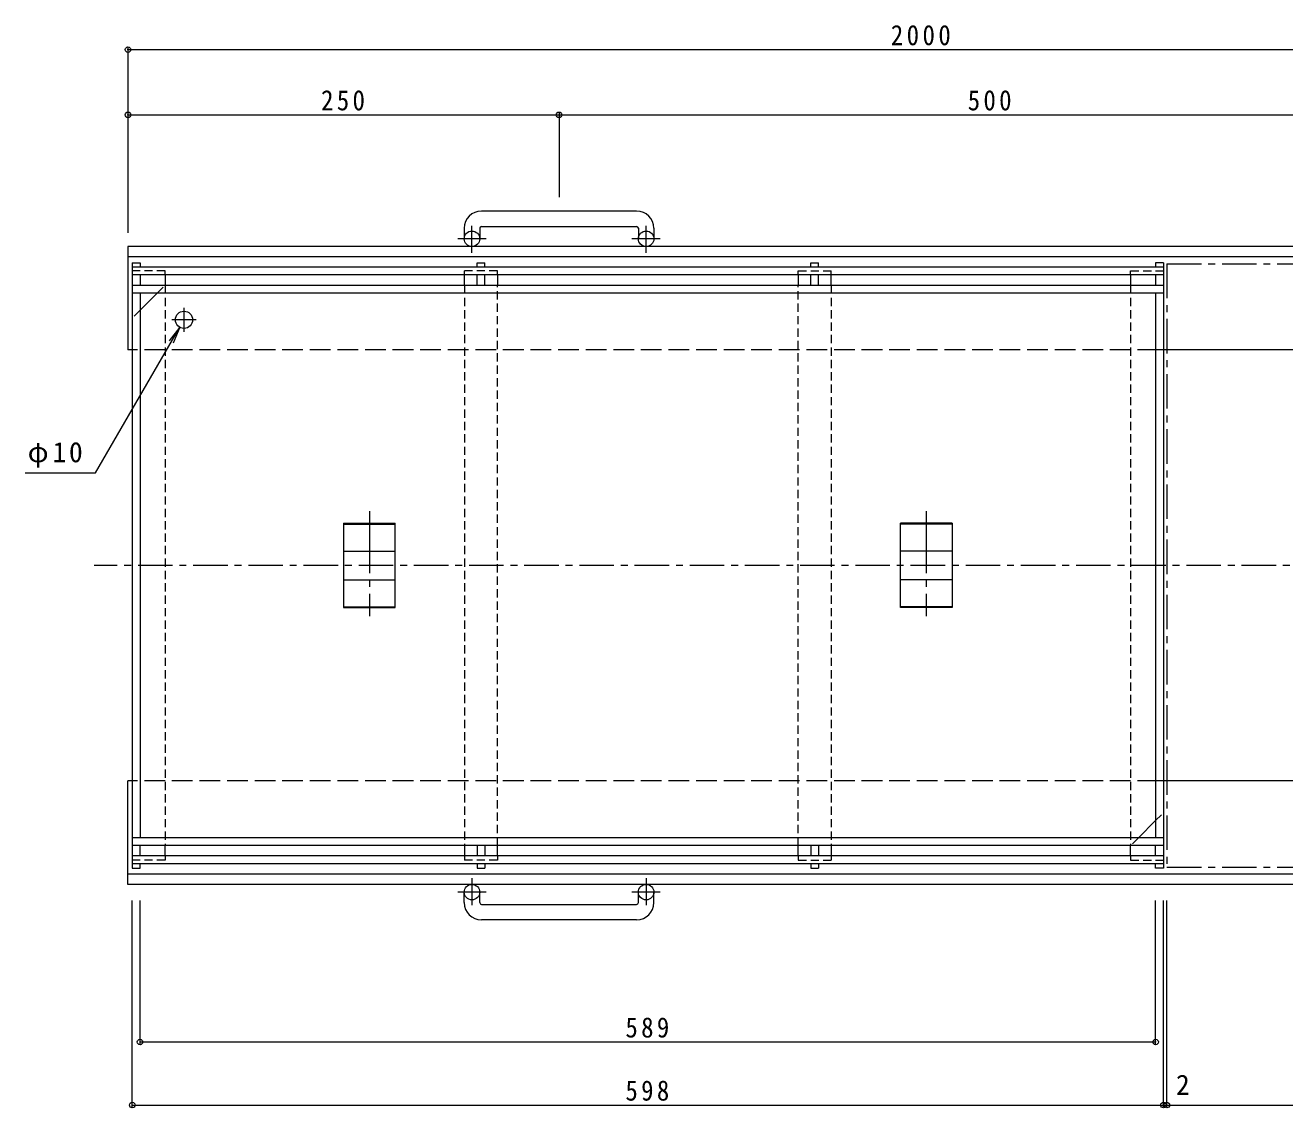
# Model space of a CAD drawing. Units: millimetres at full size, sheet at 1:4. Extents: x -911 to 1126, y -778 to 761.
# Drawn here: x -911 to -180, y -475 to 153 of the extents above; entities that cross this region are included whole.
import ezdxf
from ezdxf.enums import TextEntityAlignment as Align

# ---------------------------------------------------------------- set-up
doc = ezdxf.new("R2010")
doc.units = ezdxf.units.MM
doc.header["$LTSCALE"] = 4
doc.header["$PDMODE"] = 32
doc.header["$PDSIZE"] = 3.2
for name, pattern in [('CHAIN1', [8, 5, -1, 1, -1]), ('CHAIN2', [12, 9, -1, 1, -1]), ('DASHED1', [1.8, 1.2, -0.6]), ('DASHED3', [4, 3, -1])]:
    doc.linetypes.add(name, pattern=pattern)
for name, color, linetype, lineweight in [('0-0_通り芯', 7, 'CHAIN1', 9), ('0-1_躯体', 2, 'DASHED3', 9), ('0-2_仕上', 7, 'Continuous', 9), ('0-3_建具', 4, 'Continuous', 9), ('0-4_その他', 7, 'Continuous', 9)]:
    doc.layers.add(name, color=color, linetype=linetype, lineweight=lineweight)
doc.styles.add('ＭＳ ゴシック', font='')
doc.styles.get('ＭＳ ゴシック').set_extended_font_data('MS Gothic')

msp = doc.modelspace()

# ---------------------------------------------------------------- linework, layer by layer
at = {"layer": '0-0_通り芯'}
msp.add_line((166.835, -160.865), (-870.544, -160.865), dxfattribs=at)
at = {"layer": '0-1_躯体'}
for p, q in [((-253.499, -35.865), (-850.998, -35.865)), ((-253.499, -285.865), (-850.998, -285.865))]:
    msp.add_line(p, q, dxfattribs=at)
at = {"layer": '0-1_躯体', "linetype": 'Continuous'}
for p, q in [((77.815, -35.865), (-253.499, -35.865)), ((77.815, -285.865), (-253.499, -285.865))]:
    msp.add_line(p, q, dxfattribs=at)
at = {"layer": '0-2_仕上'}
for p, q in [((-848.498, 14.635), (-848.498, -336.366)), ((-848.498, 14.635), (-843.998, 14.635)), ((-843.998, 14.635), (-843.998, 12.135)), ((-643.998, 12.135), (-643.998, 14.635)), ((-454.998, 14.635), (-450.498, 14.635)), ((-454.998, 12.135), (-454.998, 14.635)), ((-450.498, 12.135), (-450.498, 14.635)), ((-254.999, 14.635), (-254.999, 12.135)), ((-250.498, 14.635), (-254.999, 14.635)), ((-250.498, 14.635), (-250.498, -336.366)), ((-250.498, 12.135), (-848.498, 12.135)), ((-250.498, 7.635), (-848.498, 7.635)), ((-843.998, 7.635), (-843.998, 1.635)), ((-648.499, 1.635), (-648.499, 7.635)), ((-643.998, 1.635), (-643.998, 7.635)), ((-454.998, 1.635), (-454.998, 7.635)), ((-450.498, 1.635), (-450.498, 7.635)), ((-254.999, 7.635), (-254.999, 1.635)), ((-250.498, 1.635), (-848.498, 1.635)), ((-250.498, -2.865), (-848.498, -2.865)), ((-843.998, -2.865), (-843.998, -318.865)), ((-833.998, -2.865), (-843.998, -12.865)), ((-254.999, -2.865), (-254.999, -318.865)), ((-264.999, -318.865), (-254.999, -308.865)), ((-250.498, -318.865), (-848.498, -318.865)), ((-250.498, -323.365), (-848.498, -323.365)), ((-843.998, -329.366), (-843.998, -323.365)), ((-648.499, -323.365), (-648.499, -329.366)), ((-643.998, -323.365), (-643.998, -329.366)), ((-454.998, -323.365), (-454.998, -329.366)), ((-450.498, -323.365), (-450.498, -329.366)), ((-254.999, -329.366), (-254.999, -323.365)), ((-250.498, -329.366), (-848.498, -329.366)), ((-250.498, -333.866), (-848.498, -333.866)), ((-843.998, -336.366), (-843.998, -333.866)), ((-643.998, -333.866), (-643.998, -336.366)), ((-454.998, -333.866), (-454.998, -336.366)), ((-450.498, -333.866), (-450.498, -336.366)), ((-254.999, -336.366), (-254.999, -333.866)), ((-848.498, -336.366), (-843.998, -336.366)), ((-454.998, -336.366), (-450.498, -336.366)), ((-250.498, -336.366), (-254.999, -336.366))]:
    msp.add_line(p, q, dxfattribs=at)
at = {"layer": '0-2_仕上', "color": 2}
for p, q in [((-829.498, 7.635), (-829.498, 1.635)), ((-655.749, 1.635), (-655.749, 7.635)), ((-636.749, 7.635), (-636.749, 1.635)), ((-462.248, 7.635), (-462.248, 1.635)), ((-443.248, 1.635), (-443.248, 7.635)), ((-269.498, 7.635), (-269.498, 1.635)), ((-829.498, -329.366), (-829.498, -323.365)), ((-655.749, -323.365), (-655.749, -329.366)), ((-636.749, -329.366), (-636.749, -323.365)), ((-462.248, -329.366), (-462.248, -323.365)), ((-443.248, -323.365), (-443.248, -329.366)), ((-269.498, -329.366), (-269.498, -323.365))]:
    msp.add_line(p, q, dxfattribs=at)
at = {"layer": '0-2_仕上', "color": 2, "linetype": 'DASHED1'}
for p, q in [((-655.749, 7.635), (-655.749, 10.135)), ((-636.749, 10.135), (-655.749, 10.135)), ((-636.749, 7.635), (-636.749, 10.135)), ((-443.248, 7.635), (-443.248, 10.135)), ((-829.498, 1.635), (-829.498, -323.365)), ((-655.749, 1.635), (-655.749, -323.365)), ((-636.749, -323.365), (-636.749, 1.635)), ((-462.248, -323.365), (-462.248, 1.635)), ((-443.248, 1.635), (-443.248, -323.365)), ((-269.499, 1.635), (-269.499, -323.365)), ((-655.749, -329.366), (-655.749, -331.866)), ((-636.749, -331.866), (-655.749, -331.866)), ((-636.749, -329.366), (-636.749, -331.866)), ((-443.248, -329.366), (-443.248, -331.866))]:
    msp.add_line(p, q, dxfattribs=at)
at = {"layer": '0-2_仕上', "color": 3, "linetype": 'CHAIN1'}
for p, q in [((-248.499, 14.135), (-248.499, -335.865)), ((-248.499, 14.135), (77.815, 14.135)), ((-248.499, -335.865), (77.815, -335.865))]:
    msp.add_line(p, q, dxfattribs=at)
at = {"layer": '0-2_仕上', "linetype": 'DASHED1'}
for p, q in [((-833.998, -2.865), (-829.498, 1.635)), ((-843.998, -12.865), (-848.498, -17.365)), ((-254.999, -308.865), (-250.498, -304.366)), ((-264.999, -318.865), (-269.499, -323.365))]:
    msp.add_line(p, q, dxfattribs=at)
at = {"layer": '0-2_仕上', "linetype": 'CHAIN2'}
for p, q in [((-818.498, -11.365), (-818.498, -25.365)), ((-811.498, -18.365), (-825.498, -18.365)), ((-710.998, -129.344), (-710.998, -190.372)), ((-387.998, -129.344), (-387.998, -190.372))]:
    msp.add_line(p, q, dxfattribs=at)
at = {"layer": '0-2_仕上', "color": 3}
for p, q in [((-725.999, -136.411), (-725.999, -185.32)), ((-725.999, -136.411), (-695.998, -136.411)), ((-725.999, -136.911), (-695.998, -136.911)), ((-695.998, -185.32), (-695.998, -136.411)), ((-402.999, -185.32), (-402.999, -136.411)), ((-372.998, -136.411), (-402.999, -136.411)), ((-372.998, -136.911), (-402.999, -136.911)), ((-372.998, -136.411), (-372.998, -185.32)), ((-725.999, -152.499), (-695.998, -152.499)), ((-372.998, -152.499), (-402.999, -152.499)), ((-725.999, -169.231), (-695.998, -169.231)), ((-372.998, -169.231), (-402.999, -169.231)), ((-725.999, -184.82), (-695.998, -184.82)), ((-725.999, -185.32), (-695.998, -185.32)), ((-372.998, -184.82), (-402.999, -184.82)), ((-372.998, -185.32), (-402.999, -185.32))]:
    msp.add_line(p, q, dxfattribs=at)
at = {"layer": '0-2_仕上'}
for points in [[(-648.499, 12.135), (-648.499, 14.635), (-643.998, 14.635)], [(-648.499, -333.866), (-648.499, -336.366), (-643.998, -336.366)]]:
    msp.add_lwpolyline(points, dxfattribs=at)
at = {"layer": '0-2_仕上', "color": 2, "linetype": 'DASHED1'}
for points in [[(-829.498, 7.635), (-829.498, 10.135), (-848.498, 10.135)], [(-462.248, 7.635), (-462.248, 10.135), (-443.248, 10.135)], [(-269.498, 7.635), (-269.498, 10.135), (-250.498, 10.135)], [(-829.498, -329.366), (-829.498, -331.866), (-848.498, -331.866)], [(-462.248, -329.366), (-462.248, -331.866), (-443.248, -331.866)], [(-269.498, -329.366), (-269.498, -331.866), (-250.498, -331.866)]]:
    msp.add_lwpolyline(points, dxfattribs=at)
at = {"layer": '0-2_仕上'}
msp.add_circle((-818.498, -18.365), 5, dxfattribs=at)
at = {"layer": '0-3_建具'}
for p, q in [((-555.999, 44.735), (-645.999, 44.735)), ((-655.999, 34.735), (-655.999, 28.635)), ((-646.999, 34.735), (-646.999, 28.635)), ((-645.999, 35.735), (-555.998, 35.735)), ((-554.999, 34.735), (-554.999, 28.635)), ((-545.999, 34.735), (-545.999, 28.635)), ((-850.998, 24.135), (-850.998, -35.865)), ((77.815, 24.135), (-850.998, 24.135)), ((77.815, 18.135), (-850.998, 18.135)), ((-850.998, -345.865), (-850.998, -285.865)), ((77.815, -339.865), (-850.998, -339.865)), ((77.815, -345.865), (-850.998, -345.865)), ((-655.999, -356.465), (-655.999, -350.365)), ((-646.999, -356.465), (-646.999, -350.365)), ((-554.999, -356.465), (-554.999, -350.365)), ((-545.999, -356.465), (-545.999, -350.365)), ((-645.999, -357.465), (-555.998, -357.465)), ((-555.999, -366.465), (-645.999, -366.465))]:
    msp.add_line(p, q, dxfattribs=at)
at = {"layer": '0-3_建具', "linetype": 'CHAIN1'}
for p, q in [((-651.499, 20.527), (-651.499, 36.125)), ((-550.498, 20.527), (-550.498, 36.125)), ((-643.336, 28.635), (-659.743, 28.635)), ((-542.335, 28.635), (-558.743, 28.635)), ((-651.499, -342.258), (-651.499, -357.855)), ((-550.498, -342.258), (-550.498, -357.855)), ((-643.336, -350.365), (-659.743, -350.365)), ((-542.335, -350.365), (-558.743, -350.365))]:
    msp.add_line(p, q, dxfattribs=at)
at = {"layer": '0-3_建具'}
for centre in [(-651.499, 28.635), (-550.499, 28.635), (-651.499, -350.365), (-550.499, -350.365)]:
    msp.add_circle(centre, 4.5, dxfattribs=at)
for centre, radius, start, end in [((-645.999, 34.735), 10, 90, 180), ((-555.999, 34.735), 10, 0, 90), ((-645.999, 34.735), 1, 90, 180), ((-555.998, 34.735), 1, 0, 90), ((-645.999, -356.465), 10, 180, 270), ((-645.999, -356.465), 1, 180, 270), ((-555.999, -356.465), 10, 270, 0), ((-555.998, -356.465), 1, 270, 0)]:
    msp.add_arc(centre, radius, start, end, dxfattribs=at)
at = {"layer": '0-4_その他'}
for p, q in [((-850.998, 139.552), (-850.998, 32.135)), ((-850.998, 138.352), (77.815, 138.352)), ((-850.998, 100.557), (-600.999, 100.557)), ((-600.999, 101.757), (-600.999, 52.735)), ((-600.999, 100.557), (-100.999, 100.557)), ((-869.777, -107.183), (-820.998, -22.695)), ((-820.998, -22.695), (-827.086, -30.629)), ((-820.998, -22.695), (-824.825, -31.934)), ((-910.594, -107.183), (-869.777, -107.183)), ((-848.498, -475.081), (-848.498, -355.307)), ((-843.998, -438.485), (-843.998, -355.307)), ((-254.999, -438.485), (-254.999, -355.307)), ((-250.498, -475.081), (-250.498, -355.307)), ((-248.499, -475.081), (-248.499, -355.307)), ((-843.998, -437.285), (-254.999, -437.285)), ((-848.498, -473.881), (-250.498, -473.881)), ((-250.498, -473.881), (-248.499, -473.881)), ((-248.499, -473.881), (77.815, -473.881))]:
    msp.add_line(p, q, dxfattribs=at)
for p in [(-850.998, 138.352), (-850.998, 100.557), (-600.999, 100.557), (-843.998, -437.285), (-254.999, -437.285), (-848.498, -473.881), (-250.498, -473.881), (-248.499, -473.881)]:
    msp.add_point(p, dxfattribs=at)

# ---------------------------------------------------------------- texts
at = {"layer": '0-4_その他', "color": 2, "style": 'ＭＳ ゴシック'}
msp.add_text('2', height=11.73, dxfattribs=at).set_placement((-243.231, -471.481), align=Align.BOTTOM_LEFT)
at = {"layer": '0-4_その他', "color": 2, "char_height": 11.73, "attachment_point": 7, "style": 'ＭＳ ゴシック'}
for s, insert in [('\\T1.28;\\W0.9;2000', (-408.592, 140.752)), ('\\T1.27;\\W0.9;250', (-738.999, 102.957)), ('\\T1.27;\\W0.9;500', (-363.999, 102.957)), ('\\T1.19;φ10', (-909.147, -104.175)), ('\\T1.27;\\W0.9;589', (-562.498, -434.885)), ('\\T1.27;\\W0.9;598', (-562.498, -471.481))]:
    msp.add_mtext(s, dxfattribs=dict(at, insert=insert))

doc.saveas('drawing.dxf')
